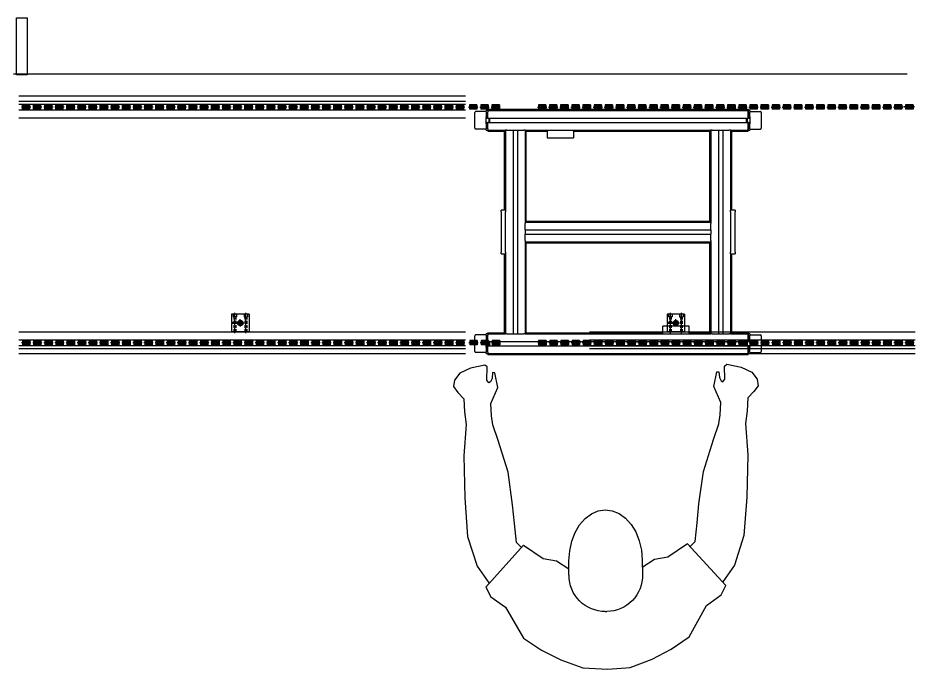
# Model space of a CAD drawing. Header units: millimetres. Extents: x 16661 to 26901, y -416 to 4250.
# Drawn here: x 24853 to 26901, y -276 to 1210 of the extents above; entities that cross this region are included whole.
import ezdxf

# ---------------------------------------------------------------- set-up
doc = ezdxf.new("R2010")
doc.units = ezdxf.units.MM
for name, pattern in [('AM_ISO08W050', [18, 12, -1.5, 3, -1.5]), ('AM_ISO08W050x2', [9, 6, -0.75, 1.5, -0.75]), ('LÍNEAS_OCULTAS', [9.525, 6.35, -3.175])]:
    doc.linetypes.add(name, pattern=pattern)
for name, color, linetype in [('000_CANALES', 253, 'Continuous'), ('000_LINEA', 3, 'Continuous'), ('000_OPERARIOS', 1, 'Continuous'), ('000_PALETS L1', 40, 'Continuous'), ('000_PROP LAZO LOOP', 7, 'Continuous'), ('000_PROP_ OPERARIOS', 6, 'Continuous'), ('DETECTORES', 5, 'Continuous'), ('OCULTAS', 8, 'LÍNEAS_OCULTAS')]:
    doc.layers.add(name, color=color, linetype=linetype)
doc.layers.add('AM_7', color=4, linetype='AM_ISO08W050', lineweight=25)

# ---------------------------------------------------------------- blocks, each defined once
blk = doc.blocks.new('persona01')
at = {"color": 0, "linetype": 'Continuous'}
for p, q in [((154404, 70641.3), (154454.1, 70659.3)), ((154454.1, 70659.3), (154511.1, 70662.2)), ((154511.1, 70662.2), (154562.1, 70658.4)), ((154562.1, 70658.4), (154611.9, 70639.6)), ((154359.9, 70619.2), (154404, 70641.3)), ((154611.9, 70639.6), (154655.6, 70616.9)), ((154318.4, 70591.6), (154359.9, 70619.2)), ((154655.6, 70616.9), (154696.6, 70588.5)), ((154277.8, 70521.1), (154318.4, 70591.6)), ((154696.6, 70588.5), (154736.1, 70517.4)), ((154505.2, 70531), (154508.9, 70531)), ((154505.2, 70531), (154508.9, 70531)), ((154505.2, 70531), (154508.9, 70531)), ((154505.2, 70531), (154508.9, 70531)), ((154505.2, 70531), (154508.9, 70531)), ((154505.2, 70531), (154508.9, 70531)), ((154243.8, 70497.1), (154277.8, 70521.1)), ((154736.1, 70517.4), (154769.7, 70492.8)), ((154232.6, 70475.5), (154243.8, 70497.1)), ((154769.7, 70492.8), (154780.5, 70471.1)), ((154212.7, 70427.4), (154239.3, 70465.4)), ((154318.4, 70379.6), (154232.6, 70475.5)), ((154693.2, 70376.6), (154780.5, 70471.1)), ((154422.4, 70448.2), (154422.4, 70414.9)), ((154589.8, 70413.6), (154590.3, 70446.9)), ((154800, 70425.3), (154773.4, 70463.3)), ((154191, 70359.8), (154212.7, 70427.4)), ((154394.1, 70414.9), (154422.4, 70433.1)), ((154617.5, 70411.9), (154589.2, 70430.1)), ((154821.6, 70357.7), (154800, 70425.3)), ((154318.4, 70379.6), (154363.8, 70409.9)), ((154363.8, 70409.9), (154394.1, 70414.9)), ((154422.4, 70414.9), (154424, 70392.3)), ((154587.9, 70391), (154589.8, 70413.6)), ((154647.8, 70406.8), (154617.5, 70411.9)), ((154693.2, 70376.6), (154647.8, 70406.8)), ((154313.8, 70384.8), (154302.4, 70373.3)), ((154424, 70392.3), (154428.7, 70370.5)), ((154582.8, 70369.3), (154587.9, 70391)), ((154302.4, 70373.3), (154298, 70330.3)), ((154428.7, 70370.5), (154436.3, 70350.4)), ((154574.8, 70349.3), (154582.8, 70369.3)), ((154698.9, 70382.7), (154710.3, 70371.2)), ((154710.3, 70371.2), (154714.6, 70328.3)), ((154184.4, 70271.6), (154191, 70359.8)), ((154436.3, 70350.4), (154446.6, 70332.9)), ((154564.2, 70331.9), (154574.8, 70349.3)), ((154828.2, 70269.5), (154821.6, 70357.7)), ((154298, 70330.3), (154293.7, 70287.4)), ((154446.6, 70332.9), (154459.2, 70318.4)), ((154551.5, 70317.7), (154564.2, 70331.9)), ((154714.6, 70328.3), (154719, 70285.3)), ((154459.2, 70318.4), (154473.5, 70307.7)), ((154473.5, 70307.7), (154489, 70301.1)), ((154521.3, 70300.8), (154537, 70307.2)), ((154537, 70307.2), (154551.5, 70317.7)), ((154293.7, 70287.4), (154283.5, 70213.1)), ((154489, 70301.1), (154505.2, 70298.9)), ((154505.2, 70298.9), (154521.3, 70300.8)), ((154719, 70285.3), (154729.1, 70211)), ((154182, 70175.4), (154184.4, 70271.6)), ((154830.7, 70173.3), (154828.2, 70269.5)), ((154283.5, 70213.1), (154260.7, 70140.6)), ((154729.1, 70211), (154752, 70138.5)), ((154187.6, 70103.9), (154182, 70175.4)), ((154825, 70101.8), (154830.7, 70173.3)), ((154260.7, 70140.6), (154248.2, 70104.9)), ((154752, 70138.5), (154764.5, 70102.8)), ((154183.6, 70075.2), (154187.6, 70103.9)), ((154248.2, 70104.9), (154245.6, 70084.2)), ((154764.5, 70102.8), (154767.1, 70082.2)), ((154829, 70073.1), (154825, 70101.8)), ((154245.6, 70084.2), (154244, 70056.2)), ((154767.1, 70082.2), (154768.6, 70054.1)), ((154182.1, 70045.1), (154183.6, 70075.2)), ((154244, 70056.2), (154259.7, 70019.3)), ((154830.6, 70043.1), (154829, 70073.1)), ((154168.3, 70030.9), (154182.1, 70045.1)), ((154768.6, 70054.1), (154753, 70017.2)), ((154844.3, 70028.8), (154830.6, 70043.1)), ((154158.7, 70017.6), (154168.3, 70030.9)), ((154160.7, 70002.7), (154158.7, 70017.6)), ((154259.7, 70019.3), (154253.1, 69986.1)), ((154753, 70017.2), (154759.5, 69984)), ((154853.9, 70015.6), (154844.3, 70028.8)), ((154851.9, 70000.6), (154853.9, 70015.6)), ((154173, 69986.9), (154160.7, 70002.7)), ((154239.2, 70009), (154234.9, 70002.9)), ((154234.9, 70002.9), (154235.7, 69972.6)), ((154243.2, 70006.3), (154239.2, 70009)), ((154247, 69998.7), (154243.2, 70006.3)), ((154248, 69985.5), (154247, 69998.7)), ((154764.7, 69983.4), (154765.7, 69996.6)), ((154765.7, 69996.6), (154769.4, 70004.2)), ((154769.4, 70004.2), (154773.5, 70006.9)), ((154773.5, 70006.9), (154777.8, 70000.8)), ((154777.8, 70000.8), (154777, 69970.5)), ((154839.6, 69984.8), (154851.9, 70000.6)), ((154197.3, 69975.3), (154173, 69986.9)), ((154230.2, 69968.3), (154197.3, 69975.3)), ((154253.1, 69986.1), (154248, 69985.5)), ((154759.5, 69984), (154764.7, 69983.4)), ((154815.4, 69973.2), (154839.6, 69984.8)), ((154235.7, 69972.6), (154230.2, 69968.3)), ((154777, 69970.5), (154782.4, 69966.2)), ((154782.4, 69966.2), (154815.4, 69973.2))]:
    blk.add_line(p, q, dxfattribs=at)
for centre, start_param, end_param in [((154505.2, 70448.2), 2.356194, 3.926991), ((154507.6, 70448.2), 0.769158, 2.339972)]:
    blk.add_ellipse(centre, major_axis=(58.5, -58.5), ratio=1, start_param=start_param, end_param=end_param, dxfattribs=at)
blk = doc.blocks.new('A$C693D6913')
at = {"layer": '000_PALETS L1'}
for p, q in [((173, 580), (173, 616)), ((199, 618), (175, 618)), ((199, 617.5), (199, 620.5)), ((203, 620.5), (199, 620.5)), ((199, 617.5), (199, 606)), ((203, 623), (797, 623)), ((203, 620.5), (203, 623)), ((203, 620.5), (797, 620.5)), ((203, 620.5), (203, 617.5)), ((203, 620.5), (203, 617.5)), ((203, 603), (203, 617.5)), ((203, 606), (203, 617.5)), ((797, 623), (797, 620.5)), ((797, 620.5), (797, 617.5)), ((797, 617.5), (797, 620.5)), ((801, 620.5), (797, 620.5)), ((797, 603), (797, 617.5)), ((797, 617.5), (797, 606)), ((801, 620.5), (801, 617.5)), ((801, 618), (825, 618)), ((801, 606), (801, 617.5)), ((827, 616), (827, 580)), ((199, 605), (199, 606)), ((199, 591), (199, 605)), ((199, 605), (203, 605)), ((199, 603), (201.3, 603)), ((203, 603), (201.3, 603)), ((203, 603), (797, 603)), ((204.7, 603), (204.7, 593)), ((207.5, 593), (207.5, 603)), ((792.5, 603), (792.5, 593)), ((795.3, 593), (795.3, 603)), ((797, 605), (801, 605)), ((798.7, 603), (797, 603)), ((798.7, 603), (801, 603)), ((801, 606), (801, 605)), ((801, 605), (801, 591)), ((199, 578), (175, 578)), ((201.3, 593), (199, 593)), ((199, 590), (199, 591)), ((203, 591), (199, 591)), ((199, 590), (199, 578.5)), ((199, 575.5), (199, 578.5)), ((199, 575.5), (203, 575.5)), ((201.3, 593), (203, 593)), ((203, 593), (797, 593)), ((203, 578.5), (203, 593)), ((203, 578.5), (203, 590)), ((203, 578.5), (203, 575.5)), ((203, 578.5), (203, 575.5)), ((203, 575.5), (243, 575.5)), ((203, 575.5), (203, 573)), ((243, 575.5), (243, 392.9)), ((246, 575.5), (243, 575.5)), ((246, 575.5), (260.5, 575.5)), ((260.5, 575.5), (270.5, 575.5)), ((260.5, 575.5), (260.5, 110.5)), ((270.5, 575.5), (270.5, 110.5)), ((270.5, 575.5), (285, 575.5)), ((288, 575.5), (285, 575.5)), ((288, 575.5), (712, 575.5)), ((288, 575.5), (288, 365.5)), ((338, 575.5), (338, 558)), ((398, 575.5), (398, 558)), ((712, 575.5), (712, 365.5)), ((715, 575.5), (712, 575.5)), ((715, 575.5), (729.5, 575.5)), ((729.5, 575.5), (739.5, 575.5)), ((729.5, 575.5), (729.5, 110.5)), ((739.5, 575.5), (739.5, 110.5)), ((739.5, 575.5), (754, 575.5)), ((757, 575.5), (754, 575.5)), ((757, 575.5), (797, 575.5)), ((757, 575.5), (757, 392.9)), ((797, 578.5), (797, 593)), ((797, 593), (798.7, 593)), ((801, 591), (797, 591)), ((797, 590), (797, 578.5)), ((797, 578.5), (797, 575.5)), ((797, 575.5), (797, 578.5)), ((797, 573), (797, 575.5)), ((797, 575.5), (801, 575.5)), ((801, 593), (798.7, 593)), ((801, 591), (801, 590)), ((801, 578.5), (801, 590)), ((801, 578.5), (801, 575.5)), ((801, 578), (825, 578)), ((203, 573), (243, 573)), ((240.5, 573), (243, 573)), ((240.5, 393), (240.5, 573)), ((290.5, 573), (288, 573)), ((288, 573), (338, 573)), ((290.5, 365.5), (290.5, 573)), ((338, 558), (398, 558)), ((398, 573), (712, 573)), ((709.5, 573), (712, 573)), ((709.5, 365.5), (709.5, 573)), ((759.5, 573), (757, 573)), ((757, 573), (797, 573)), ((759.5, 393), (759.5, 573)), ((243, 393), (233, 393)), ((233, 389), (233, 393)), ((243, 392.9), (243, 389)), ((767, 393), (757, 393)), ((757, 389), (757, 392.9)), ((767, 393), (767, 389)), ((233, 389), (233, 297)), ((243, 297), (243, 389)), ((757, 389), (757, 297)), ((767, 297), (767, 389)), ((288, 365.5), (712, 365.5)), ((288, 365.5), (288, 362.5)), ((288, 348), (288, 362.5)), ((290.5, 368), (709.5, 368)), ((290.5, 365.5), (290.5, 368)), ((709.5, 368), (709.5, 365.5)), ((712, 365.5), (712, 362.5)), ((712, 348), (712, 362.5)), ((288, 348), (288, 338)), ((288, 348), (712, 348)), ((288, 338), (712, 338)), ((288, 323.5), (288, 338)), ((712, 348), (712, 338)), ((712, 323.5), (712, 338)), ((288, 323.5), (288, 320.5)), ((288, 320.5), (288, 110.5)), ((288, 320.5), (712, 320.5)), ((290.5, 113), (290.5, 320.5)), ((290.5, 320.5), (290.5, 318)), ((290.5, 318), (709.5, 318)), ((709.5, 113), (709.5, 320.5)), ((709.5, 318), (709.5, 320.5)), ((712, 323.5), (712, 320.5)), ((712, 320.5), (712, 110.5)), ((233, 293), (233, 297)), ((233, 293), (243, 293)), ((240.5, 113), (240.5, 293)), ((243, 297), (243, 293.1)), ((243, 293.1), (243, 110.5)), ((757, 293.1), (757, 297)), ((757, 293.1), (757, 110.5)), ((757, 293), (767, 293)), ((759.5, 113), (759.5, 293)), ((767, 297), (767, 293)), ((662, 128), (602, 128)), ((602, 110.5), (602, 128)), ((662, 110.5), (662, 128)), ((173, 70), (173, 106)), ((199, 108), (175, 108)), ((199, 107.5), (199, 110.5)), ((203, 110.5), (199, 110.5)), ((199, 107.5), (199, 96)), ((203, 113), (243, 113)), ((203, 110.5), (203, 113)), ((203, 110.5), (243, 110.5)), ((203, 110.5), (203, 107.5)), ((203, 110.5), (203, 107.5)), ((203, 93), (203, 107.5)), ((203, 96), (203, 107.5)), ((243, 113), (240.5, 113)), ((246, 110.5), (243, 110.5)), ((246, 110.5), (260.5, 110.5)), ((260.5, 110.5), (270.5, 110.5)), ((270.5, 110.5), (285, 110.5)), ((288, 110.5), (285, 110.5)), ((288, 113), (290.5, 113)), ((288, 113), (602, 113)), ((288, 110.5), (712, 110.5)), ((662, 113), (712, 113)), ((712, 113), (709.5, 113)), ((715, 110.5), (712, 110.5)), ((715, 110.5), (729.5, 110.5)), ((729.5, 110.5), (739.5, 110.5)), ((739.5, 110.5), (754, 110.5)), ((757, 110.5), (754, 110.5)), ((757, 113), (759.5, 113)), ((757, 113), (797, 113)), ((757, 110.5), (797, 110.5)), ((797, 113), (797, 110.5)), ((797, 107.5), (797, 110.5)), ((801, 110.5), (797, 110.5)), ((797, 110.5), (797, 107.5)), ((797, 107.5), (797, 96)), ((797, 93), (797, 107.5)), ((801, 110.5), (801, 107.5)), ((801, 108), (825, 108)), ((801, 96), (801, 107.5)), ((827, 106), (827, 70)), ((199, 95), (199, 96)), ((199, 81), (199, 95)), ((199, 95), (203, 95)), ((199, 93), (201.3, 93)), ((201.3, 83), (199, 83)), ((203, 93), (201.3, 93)), ((201.3, 83), (203, 83)), ((203, 93), (797, 93)), ((203, 83), (797, 83)), ((203, 68.5), (203, 83)), ((204.7, 93), (204.7, 83)), ((207.5, 83), (207.5, 93)), ((792.5, 93), (792.5, 83)), ((795.3, 83), (795.3, 93)), ((797, 95), (801, 95)), ((798.7, 93), (797, 93)), ((797, 68.5), (797, 83)), ((797, 83), (798.7, 83)), ((798.7, 93), (801, 93)), ((801, 83), (798.7, 83)), ((801, 96), (801, 95)), ((801, 95), (801, 81)), ((199, 68), (175, 68)), ((199, 80), (199, 81)), ((203, 81), (199, 81)), ((199, 80), (199, 68.5)), ((199, 65.5), (199, 68.5)), ((199, 65.5), (203, 65.5)), ((203, 68.5), (203, 80)), ((203, 68.5), (203, 65.5)), ((203, 68.5), (203, 65.5)), ((203, 65.5), (797, 65.5)), ((203, 65.5), (203, 63)), ((203, 63), (797, 63)), ((801, 81), (797, 81)), ((797, 80), (797, 68.5)), ((797, 65.5), (797, 68.5)), ((797, 68.5), (797, 65.5)), ((797, 65.5), (801, 65.5)), ((797, 63), (797, 65.5)), ((801, 81), (801, 80)), ((801, 68.5), (801, 80)), ((801, 68.5), (801, 65.5)), ((801, 68), (825, 68))]:
    blk.add_line(p, q, dxfattribs=at)
at = {"layer": '000_PALETS L1', "flags": 128}
for points in [[(199, 603), (199, 603), (199, 603), (199, 603), (199, 603), (199, 603), (199, 603), (199, 603), (199, 603), (199, 603), (199, 603), (199, 603), (199, 603), (199, 603), (199, 603), (199, 603), (199, 603), (199, 603), (199, 603), (199, 603), (199, 603), (199, 603), (199, 603), (199, 603), (199, 603)], [(801, 603), (801, 603), (801, 603), (801, 603), (801, 603), (801, 603), (801, 603), (801, 603), (801, 603), (801, 603), (801, 603), (801, 603), (801, 603), (801, 603), (801, 603), (801, 603), (801, 603), (801, 603), (801, 603), (801, 603), (801, 603), (801, 603), (801, 603), (801, 603), (801, 603)], [(199, 593), (199, 593), (199, 593), (199, 593), (199, 593), (199, 593), (199, 593), (199, 593), (199, 593), (199, 593), (199, 593), (199, 593), (199, 593), (199, 593), (199, 593), (199, 593), (199, 593), (199, 593), (199, 593), (199, 593), (199, 593), (199, 593), (199, 593), (199, 593), (199, 593)], [(801, 593), (801, 593), (801, 593), (801, 593), (801, 593), (801, 593), (801, 593), (801, 593), (801, 593), (801, 593), (801, 593), (801, 593), (801, 593), (801, 593), (801, 593), (801, 593), (801, 593), (801, 593), (801, 593), (801, 593), (801, 593), (801, 593), (801, 593), (801, 593), (801, 593)], [(199, 93), (199, 93), (199, 93), (199, 93), (199, 93), (199, 93), (199, 93), (199, 93), (199, 93), (199, 93), (199, 93), (199, 93), (199, 93), (199, 93), (199, 93), (199, 93), (199, 93), (199, 93), (199, 93), (199, 93), (199, 93), (199, 93), (199, 93), (199, 93), (199, 93)], [(199, 83), (199, 83), (199, 83), (199, 83), (199, 83), (199, 83), (199, 83), (199, 83), (199, 83), (199, 83), (199, 83), (199, 83), (199, 83), (199, 83), (199, 83), (199, 83), (199, 83), (199, 83), (199, 83), (199, 83), (199, 83), (199, 83), (199, 83), (199, 83), (199, 83)], [(801, 93), (801, 93), (801, 93), (801, 93), (801, 93), (801, 93), (801, 93), (801, 93), (801, 93), (801, 93), (801, 93), (801, 93), (801, 93), (801, 93), (801, 93), (801, 93), (801, 93), (801, 93), (801, 93), (801, 93), (801, 93), (801, 93), (801, 93), (801, 93), (801, 93)], [(801, 83), (801, 83), (801, 83), (801, 83), (801, 83), (801, 83), (801, 83), (801, 83), (801, 83), (801, 83), (801, 83), (801, 83), (801, 83), (801, 83), (801, 83), (801, 83), (801, 83), (801, 83), (801, 83), (801, 83), (801, 83), (801, 83), (801, 83), (801, 83), (801, 83)]]:
    blk.add_lwpolyline(points, dxfattribs=at)
at = {"layer": '000_PALETS L1'}
for centre, start, end in [((175, 616), 90, 180), ((825, 616), 0, 90), ((175, 580), 180, 270), ((825, 580), 270, 0), ((175, 106), 90, 180), ((825, 106), 0, 90), ((175, 70), 180, 270), ((825, 70), 270, 0)]:
    blk.add_arc(centre, 2, start, end, dxfattribs=at)
blk = doc.blocks.new('RodiL1simb entre MyT_p')
at = {"layer": '000_LINEA'}
for points in [[(-999.2, -5.2), (-999.2, 5.1), (-1016.2, 5.1), (-1016.2, -5.2)], [(-973.4, -5.2), (-973.4, 5.1), (-990.4, 5.1), (-990.4, -5.2)], [(-948, -5.2), (-948, 5.1), (-965, 5.1), (-965, -5.2)], [(-842, -5.2), (-842, 5.1), (-859, 5.1), (-859, -5.2)], [(-816.6, -5.2), (-816.6, 5.1), (-833.6, 5.1), (-833.6, -5.2)], [(-791.2, -5.2), (-791.2, 5.1), (-808.2, 5.1), (-808.2, -5.2)], [(-765.8, -5.2), (-765.8, 5.1), (-782.8, 5.1), (-782.8, -5.2)], [(-740.4, -5.2), (-740.4, 5.1), (-757.4, 5.1), (-757.4, -5.2)], [(-715, -5.2), (-715, 5.1), (-732, 5.1), (-732, -5.2)], [(-689.6, -5.2), (-689.6, 5.1), (-706.6, 5.1), (-706.6, -5.2)], [(-664.2, -5.2), (-664.2, 5.1), (-681.2, 5.1), (-681.2, -5.2)], [(-638.8, -5.2), (-638.8, 5.1), (-655.8, 5.1), (-655.8, -5.2)], [(-613.4, -5.2), (-613.4, 5.1), (-630.4, 5.1), (-630.4, -5.2)], [(-588, -5.2), (-588, 5.1), (-605, 5.1), (-605, -5.2)], [(-562.6, -5.2), (-562.6, 5.1), (-579.6, 5.1), (-579.6, -5.2)], [(-537.2, -5.2), (-537.2, 5.1), (-554.2, 5.1), (-554.2, -5.2)], [(-511.8, -5.2), (-511.8, 5.1), (-528.8, 5.1), (-528.8, -5.2)], [(-486.4, -5.2), (-486.4, 5.1), (-503.4, 5.1), (-503.4, -5.2)], [(-461, -5.2), (-461, 5.1), (-478, 5.1), (-478, -5.2)], [(-435.6, -5.2), (-435.6, 5.1), (-452.6, 5.1), (-452.6, -5.2)], [(-410.2, -5.2), (-410.2, 5.1), (-427.2, 5.1), (-427.2, -5.2)], [(-384.8, -5.2), (-384.8, 5.1), (-401.8, 5.1), (-401.8, -5.2)], [(-359.4, -5.2), (-359.4, 5.1), (-376.4, 5.1), (-376.4, -5.2)], [(-334, -5.2), (-334, 5.1), (-351, 5.1), (-351, -5.2)], [(-308.6, -5.2), (-308.6, 5.1), (-325.6, 5.1), (-325.6, -5.2)], [(-283.2, -5.2), (-283.2, 5.1), (-300.2, 5.1), (-300.2, -5.2)], [(-257.8, -5.2), (-257.8, 5.1), (-274.8, 5.1), (-274.8, -5.2)], [(-232.4, -5.2), (-232.4, 5.1), (-249.4, 5.1), (-249.4, -5.2)], [(-207, -5.2), (-207, 5.1), (-224, 5.1), (-224, -5.2)], [(-181.6, -5.2), (-181.6, 5.1), (-198.6, 5.1), (-198.6, -5.2)], [(-156.2, -5.2), (-156.2, 5.1), (-173.2, 5.1), (-173.2, -5.2)], [(-130.8, -5.2), (-130.8, 5.1), (-147.8, 5.1), (-147.8, -5.2)], [(-105.4, -5.2), (-105.4, 5.1), (-122.4, 5.1), (-122.4, -5.2)], [(-80, -5.2), (-80, 5.1), (-97, 5.1), (-97, -5.2)], [(-54.6, -5.2), (-54.6, 5.1), (-71.6, 5.1), (-71.6, -5.2)], [(-29.2, -5.2), (-29.2, 5.1), (-46.2, 5.1), (-46.2, -5.2)], [(-3.8, -5.2), (-3.8, 5.1), (-20.8, 5.1), (-20.8, -5.2)]]:
    blk.add_hatch(color=256, dxfattribs=at).paths.add_polyline_path(points)
for p, q in [((-1016.2, 5.1), (-1016.2, -5.2)), ((-999.2, 5.1), (-1016.2, 5.1)), ((-999.2, 5.1), (-999.2, -5.2)), ((-990.4, 5.1), (-990.4, -5.2)), ((-973.4, 5.1), (-990.4, 5.1)), ((-973.4, 5.1), (-973.4, -5.2)), ((-965, 5.1), (-965, -5.2)), ((-948, 5.1), (-965, 5.1)), ((-948, 5.1), (-948, -5.2)), ((-842, 5.1), (-859, 5.1)), ((-859, 5.1), (-859, -5.2)), ((-842, 5.1), (-842, -5.2)), ((-816.6, 5.1), (-833.6, 5.1)), ((-833.6, 5.1), (-833.6, -5.2)), ((-816.6, 5.1), (-816.6, -5.2)), ((-791.2, 5.1), (-808.2, 5.1)), ((-808.2, 5.1), (-808.2, -5.2)), ((-791.2, 5.1), (-791.2, -5.2)), ((-765.8, 5.1), (-782.8, 5.1)), ((-782.8, 5.1), (-782.8, -5.2)), ((-765.8, 5.1), (-765.8, -5.2)), ((-740.4, 5.1), (-757.4, 5.1)), ((-757.4, 5.1), (-757.4, -5.2)), ((-740.4, 5.1), (-740.4, -5.2)), ((-715, 5.1), (-732, 5.1)), ((-732, 5.1), (-732, -5.2)), ((-715, 5.1), (-715, -5.2)), ((-689.6, 5.1), (-706.6, 5.1)), ((-706.6, 5.1), (-706.6, -5.2)), ((-689.6, 5.1), (-689.6, -5.2)), ((-664.2, 5.1), (-681.2, 5.1)), ((-681.2, 5.1), (-681.2, -5.2)), ((-664.2, 5.1), (-664.2, -5.2)), ((-638.8, 5.1), (-655.8, 5.1)), ((-655.8, 5.1), (-655.8, -5.2)), ((-638.8, 5.1), (-638.8, -5.2)), ((-613.4, 5.1), (-630.4, 5.1)), ((-630.4, 5.1), (-630.4, -5.2)), ((-613.4, 5.1), (-613.4, -5.2)), ((-588, 5.1), (-605, 5.1)), ((-605, 5.1), (-605, -5.2)), ((-588, 5.1), (-588, -5.2)), ((-562.6, 5.1), (-579.6, 5.1)), ((-579.6, 5.1), (-579.6, -5.2)), ((-562.6, 5.1), (-562.6, -5.2)), ((-537.2, 5.1), (-554.2, 5.1)), ((-554.2, 5.1), (-554.2, -5.2)), ((-537.2, 5.1), (-537.2, -5.2)), ((-511.8, 5.1), (-528.8, 5.1)), ((-528.8, 5.1), (-528.8, -5.2)), ((-511.8, 5.1), (-511.8, -5.2)), ((-486.4, 5.1), (-503.4, 5.1)), ((-503.4, 5.1), (-503.4, -5.2)), ((-486.4, 5.1), (-486.4, -5.2)), ((-461, 5.1), (-478, 5.1)), ((-478, 5.1), (-478, -5.2)), ((-461, 5.1), (-461, -5.2)), ((-435.6, 5.1), (-452.6, 5.1)), ((-452.6, 5.1), (-452.6, -5.2)), ((-435.6, 5.1), (-435.6, -5.2)), ((-410.2, 5.1), (-427.2, 5.1)), ((-427.2, 5.1), (-427.2, -5.2)), ((-410.2, 5.1), (-410.2, -5.2)), ((-384.8, 5.1), (-401.8, 5.1)), ((-401.8, 5.1), (-401.8, -5.2)), ((-384.8, 5.1), (-384.8, -5.2)), ((-359.4, 5.1), (-376.4, 5.1)), ((-376.4, 5.1), (-376.4, -5.2)), ((-359.4, 5.1), (-359.4, -5.2)), ((-334, 5.1), (-351, 5.1)), ((-351, 5.1), (-351, -5.2)), ((-334, 5.1), (-334, -5.2)), ((-308.6, 5.1), (-325.6, 5.1)), ((-325.6, 5.1), (-325.6, -5.2)), ((-308.6, 5.1), (-308.6, -5.2)), ((-283.2, 5.1), (-300.2, 5.1)), ((-300.2, 5.1), (-300.2, -5.2)), ((-283.2, 5.1), (-283.2, -5.2)), ((-257.8, 5.1), (-274.8, 5.1)), ((-274.8, 5.1), (-274.8, -5.2)), ((-257.8, 5.1), (-257.8, -5.2)), ((-232.4, 5.1), (-249.4, 5.1)), ((-249.4, 5.1), (-249.4, -5.2)), ((-232.4, 5.1), (-232.4, -5.2)), ((-207, 5.1), (-224, 5.1)), ((-224, 5.1), (-224, -5.2)), ((-207, 5.1), (-207, -5.2)), ((-181.6, 5.1), (-198.6, 5.1)), ((-198.6, 5.1), (-198.6, -5.2)), ((-181.6, 5.1), (-181.6, -5.2)), ((-156.2, 5.1), (-173.2, 5.1)), ((-173.2, 5.1), (-173.2, -5.2)), ((-156.2, 5.1), (-156.2, -5.2)), ((-130.8, 5.1), (-147.8, 5.1)), ((-147.8, 5.1), (-147.8, -5.2)), ((-130.8, 5.1), (-130.8, -5.2)), ((-105.4, 5.1), (-122.4, 5.1)), ((-122.4, 5.1), (-122.4, -5.2)), ((-105.4, 5.1), (-105.4, -5.2)), ((-80, 5.1), (-97, 5.1)), ((-97, 5.1), (-97, -5.2)), ((-80, 5.1), (-80, -5.2)), ((-54.6, 5.1), (-71.6, 5.1)), ((-71.6, 5.1), (-71.6, -5.2)), ((-54.6, 5.1), (-54.6, -5.2)), ((-29.2, 5.1), (-46.2, 5.1)), ((-46.2, 5.1), (-46.2, -5.2)), ((-29.2, 5.1), (-29.2, -5.2)), ((-3.8, 5.1), (-20.8, 5.1)), ((-20.8, 5.1), (-20.8, -5.2)), ((-3.8, 5.1), (-3.8, -5.2)), ((-999.2, -5.2), (-1016.2, -5.2)), ((-973.4, -5.2), (-990.4, -5.2)), ((-948, -5.2), (-965, -5.2)), ((-842, -5.2), (-859, -5.2)), ((-816.6, -5.2), (-833.6, -5.2)), ((-791.2, -5.2), (-808.2, -5.2)), ((-765.8, -5.2), (-782.8, -5.2)), ((-740.4, -5.2), (-757.4, -5.2)), ((-715, -5.2), (-732, -5.2)), ((-689.6, -5.2), (-706.6, -5.2)), ((-664.2, -5.2), (-681.2, -5.2)), ((-638.8, -5.2), (-655.8, -5.2)), ((-613.4, -5.2), (-630.4, -5.2)), ((-588, -5.2), (-605, -5.2)), ((-562.6, -5.2), (-579.6, -5.2)), ((-537.2, -5.2), (-554.2, -5.2)), ((-511.8, -5.2), (-528.8, -5.2)), ((-486.4, -5.2), (-503.4, -5.2)), ((-461, -5.2), (-478, -5.2)), ((-435.6, -5.2), (-452.6, -5.2)), ((-410.2, -5.2), (-427.2, -5.2)), ((-384.8, -5.2), (-401.8, -5.2)), ((-359.4, -5.2), (-376.4, -5.2)), ((-334, -5.2), (-351, -5.2)), ((-308.6, -5.2), (-325.6, -5.2)), ((-283.2, -5.2), (-300.2, -5.2)), ((-257.8, -5.2), (-274.8, -5.2)), ((-232.4, -5.2), (-249.4, -5.2)), ((-207, -5.2), (-224, -5.2)), ((-181.6, -5.2), (-198.6, -5.2)), ((-156.2, -5.2), (-173.2, -5.2)), ((-130.8, -5.2), (-147.8, -5.2)), ((-105.4, -5.2), (-122.4, -5.2)), ((-80, -5.2), (-97, -5.2)), ((-54.6, -5.2), (-71.6, -5.2)), ((-29.2, -5.2), (-46.2, -5.2)), ((-3.8, -5.2), (-20.8, -5.2))]:
    blk.add_line(p, q, dxfattribs=at)
at = {"layer": 'AM_7', "linetype": 'AM_ISO08W050x2'}
for p, q in [((-1007.7, 5.7), (-1007.7, -5.8)), ((-981.9, 5.7), (-981.9, -5.8)), ((-956.5, 5.7), (-956.5, -5.8)), ((-850.5, 5.7), (-850.5, -5.8)), ((-825.1, 5.7), (-825.1, -5.8)), ((-799.7, 5.7), (-799.7, -5.8)), ((-774.3, 5.7), (-774.3, -5.8)), ((-748.9, 5.7), (-748.9, -5.8)), ((-723.5, 5.7), (-723.5, -5.8)), ((-698.1, 5.7), (-698.1, -5.8)), ((-672.7, 5.7), (-672.7, -5.8)), ((-647.3, 5.7), (-647.3, -5.8)), ((-621.9, 5.7), (-621.9, -5.8)), ((-596.5, 5.7), (-596.5, -5.8)), ((-571.1, 5.7), (-571.1, -5.8)), ((-545.7, 5.7), (-545.7, -5.8)), ((-520.3, 5.7), (-520.3, -5.8)), ((-494.9, 5.7), (-494.9, -5.8)), ((-469.5, 5.7), (-469.5, -5.8)), ((-444.1, 5.7), (-444.1, -5.8)), ((-418.7, 5.7), (-418.7, -5.8)), ((-393.3, 5.7), (-393.3, -5.8)), ((-367.9, 5.7), (-367.9, -5.8)), ((-342.5, 5.7), (-342.5, -5.8)), ((-317.1, 5.7), (-317.1, -5.8)), ((-291.7, 5.7), (-291.7, -5.8)), ((-266.3, 5.7), (-266.3, -5.8)), ((-240.9, 5.7), (-240.9, -5.8)), ((-215.5, 5.7), (-215.5, -5.8)), ((-190.1, 5.7), (-190.1, -5.8)), ((-164.7, 5.7), (-164.7, -5.8)), ((-139.3, 5.7), (-139.3, -5.8)), ((-113.9, 5.7), (-113.9, -5.8)), ((-88.5, 5.7), (-88.5, -5.8)), ((-63.1, 5.7), (-63.1, -5.8)), ((-37.7, 5.7), (-37.7, -5.8)), ((-12.3, 5.7), (-12.3, -5.8))]:
    blk.add_line(p, q, dxfattribs=at)
at = {"layer": 'AM_7'}
for p, q in [((-505.4, 0), (-484.4, 0)), ((-480, 0), (-459, 0)), ((-454.6, 0), (-433.6, 0)), ((-429.2, 0), (-408.2, 0)), ((-403.8, 0), (-382.8, 0)), ((-378.4, 0), (-357.4, 0)), ((-353, 0), (-332, 0)), ((-327.6, 0), (-306.6, 0)), ((-302.2, 0), (-281.2, 0)), ((-276.8, 0), (-255.8, 0)), ((-251.4, 0), (-230.4, 0)), ((-226, 0), (-205, 0)), ((-200.6, 0), (-179.6, 0)), ((-175.2, 0), (-154.2, 0)), ((-149.8, 0), (-128.8, 0)), ((-124.4, 0), (-103.4, 0)), ((-99, 0), (-78, 0)), ((-73.6, 0), (-52.6, 0)), ((-48.2, 0), (-27.2, 0)), ((-22.8, 0), (-1.8, 0)), ((-1018.2, 0), (-997.2, 0)), ((-992.4, 0), (-971.4, 0)), ((-967, 0), (-946, 0)), ((-861, 0), (-840, 0)), ((-835.6, 0), (-814.6, 0)), ((-810.2, 0), (-789.2, 0)), ((-784.8, 0), (-763.8, 0)), ((-759.4, 0), (-738.4, 0)), ((-734, 0), (-713, 0)), ((-708.6, 0), (-687.6, 0)), ((-683.2, 0), (-662.2, 0)), ((-657.8, 0), (-636.8, 0)), ((-632.4, 0), (-611.4, 0)), ((-607, 0), (-586, 0)), ((-581.6, 0), (-560.6, 0)), ((-556.2, 0), (-535.2, 0)), ((-530.8, 0), (-509.8, 0))]:
    blk.add_line(p, q, dxfattribs=at)
blk = doc.blocks.new('tramoentreMyT_p')
at = {"layer": '000_LINEA'}
for p, q in [((0, 276.5), (0, 1020)), ((18.5, 276.5), (18.5, 1020)), ((31.5, 276.5), (31.5, 1020)), ((38, 276.5), (38, 1020)), ((50, 276.5), (50, 1020))]:
    blk.add_line(p, q, dxfattribs=at)
at = {"layer": 'AM_7', "linetype": 'AM_ISO08W050x2', "rotation": 90}
for p in [(-512.8, 1019.2), (25, 1019.8)]:
    blk.add_blockref('RodiL1simb entre MyT_p', p, dxfattribs=at)
blk = doc.blocks.new('RodiL1simbol_p')
at = {"layer": '000_LINEA'}
for points in [[(-994.4, -5.15), (-994.4, 5.15), (-1011.4, 5.15), (-1011.4, -5.15)], [(-969, -5.15), (-969, 5.15), (-986, 5.15), (-986, -5.15)], [(-943.6, -5.15), (-943.6, 5.15), (-960.6, 5.15), (-960.6, -5.15)], [(-918.2, -5.15), (-918.2, 5.15), (-935.2, 5.15), (-935.2, -5.15)], [(-892.8, -5.15), (-892.8, 5.15), (-909.8, 5.15), (-909.8, -5.15)], [(-867.4, -5.15), (-867.4, 5.15), (-884.4, 5.15), (-884.4, -5.15)], [(-842, -5.15), (-842, 5.15), (-859, 5.15), (-859, -5.15)], [(-816.6, -5.15), (-816.6, 5.15), (-833.6, 5.15), (-833.6, -5.15)], [(-791.2, -5.15), (-791.2, 5.15), (-808.2, 5.15), (-808.2, -5.15)], [(-765.8, -5.15), (-765.8, 5.15), (-782.8, 5.15), (-782.8, -5.15)], [(-740.4, -5.15), (-740.4, 5.15), (-757.4, 5.15), (-757.4, -5.15)], [(-715, -5.15), (-715, 5.15), (-732, 5.15), (-732, -5.15)], [(-689.6, -5.15), (-689.6, 5.15), (-706.6, 5.15), (-706.6, -5.15)], [(-664.2, -5.15), (-664.2, 5.15), (-681.2, 5.15), (-681.2, -5.15)], [(-638.8, -5.15), (-638.8, 5.15), (-655.8, 5.15), (-655.8, -5.15)], [(-613.4, -5.15), (-613.4, 5.15), (-630.4, 5.15), (-630.4, -5.15)], [(-588, -5.15), (-588, 5.15), (-605, 5.15), (-605, -5.15)], [(-562.6, -5.15), (-562.6, 5.15), (-579.6, 5.15), (-579.6, -5.15)], [(-537.2, -5.15), (-537.2, 5.15), (-554.2, 5.15), (-554.2, -5.15)], [(-511.8, -5.15), (-511.8, 5.15), (-528.8, 5.15), (-528.8, -5.15)], [(-486.4, -5.15), (-486.4, 5.15), (-503.4, 5.15), (-503.4, -5.15)], [(-461, -5.15), (-461, 5.15), (-478, 5.15), (-478, -5.15)], [(-435.6, -5.15), (-435.6, 5.15), (-452.6, 5.15), (-452.6, -5.15)], [(-410.2, -5.15), (-410.2, 5.15), (-427.2, 5.15), (-427.2, -5.15)], [(-384.8, -5.15), (-384.8, 5.15), (-401.8, 5.15), (-401.8, -5.15)], [(-359.4, -5.15), (-359.4, 5.15), (-376.4, 5.15), (-376.4, -5.15)], [(-334, -5.15), (-334, 5.15), (-351, 5.15), (-351, -5.15)], [(-308.6, -5.15), (-308.6, 5.15), (-325.6, 5.15), (-325.6, -5.15)], [(-283.2, -5.15), (-283.2, 5.15), (-300.2, 5.15), (-300.2, -5.15)], [(-257.8, -5.15), (-257.8, 5.15), (-274.8, 5.15), (-274.8, -5.15)], [(-232.4, -5.15), (-232.4, 5.15), (-249.4, 5.15), (-249.4, -5.15)], [(-207, -5.15), (-207, 5.15), (-224, 5.15), (-224, -5.15)], [(-181.6, -5.15), (-181.6, 5.15), (-198.6, 5.15), (-198.6, -5.15)], [(-156.2, -5.15), (-156.2, 5.15), (-173.2, 5.15), (-173.2, -5.15)], [(-130.8, -5.15), (-130.8, 5.15), (-147.8, 5.15), (-147.8, -5.15)], [(-105.4, -5.15), (-105.4, 5.15), (-122.4, 5.15), (-122.4, -5.15)], [(-80, -5.15), (-80, 5.15), (-97, 5.15), (-97, -5.15)], [(-54.6, -5.15), (-54.6, 5.15), (-71.6, 5.15), (-71.6, -5.15)], [(-29.2, -5.15), (-29.2, 5.15), (-46.2, 5.15), (-46.2, -5.15)], [(-3.8, -5.15), (-3.8, 5.15), (-20.8, 5.15), (-20.8, -5.15)]]:
    blk.add_hatch(color=256, dxfattribs=at).paths.add_polyline_path(points)
for p, q in [((-1011.4, 5.15), (-1011.4, -5.15)), ((-994.4, 5.15), (-1011.4, 5.15)), ((-994.4, 5.15), (-994.4, -5.15)), ((-986, 5.15), (-986, -5.15)), ((-969, 5.15), (-986, 5.15)), ((-969, 5.15), (-969, -5.15)), ((-960.6, 5.15), (-960.6, -5.15)), ((-943.6, 5.15), (-960.6, 5.15)), ((-943.6, 5.15), (-943.6, -5.15)), ((-935.2, 5.15), (-935.2, -5.15)), ((-918.2, 5.15), (-935.2, 5.15)), ((-918.2, 5.15), (-918.2, -5.15)), ((-909.8, 5.15), (-909.8, -5.15)), ((-892.8, 5.15), (-909.8, 5.15)), ((-892.8, 5.15), (-892.8, -5.15)), ((-884.4, 5.15), (-884.4, -5.15)), ((-867.4, 5.15), (-884.4, 5.15)), ((-867.4, 5.15), (-867.4, -5.15)), ((-859, 5.15), (-859, -5.15)), ((-842, 5.15), (-859, 5.15)), ((-842, 5.15), (-842, -5.15)), ((-833.6, 5.15), (-833.6, -5.15)), ((-816.6, 5.15), (-833.6, 5.15)), ((-816.6, 5.15), (-816.6, -5.15)), ((-808.2, 5.15), (-808.2, -5.15)), ((-791.2, 5.15), (-808.2, 5.15)), ((-791.2, 5.15), (-791.2, -5.15)), ((-782.8, 5.15), (-782.8, -5.15)), ((-765.8, 5.15), (-782.8, 5.15)), ((-765.8, 5.15), (-765.8, -5.15)), ((-757.4, 5.15), (-757.4, -5.15)), ((-740.4, 5.15), (-757.4, 5.15)), ((-740.4, 5.15), (-740.4, -5.15)), ((-732, 5.15), (-732, -5.15)), ((-715, 5.15), (-732, 5.15)), ((-715, 5.15), (-715, -5.15)), ((-706.6, 5.15), (-706.6, -5.15)), ((-689.6, 5.15), (-706.6, 5.15)), ((-689.6, 5.15), (-689.6, -5.15)), ((-681.2, 5.15), (-681.2, -5.15)), ((-664.2, 5.15), (-681.2, 5.15)), ((-664.2, 5.15), (-664.2, -5.15)), ((-655.8, 5.15), (-655.8, -5.15)), ((-638.8, 5.15), (-655.8, 5.15)), ((-638.8, 5.15), (-638.8, -5.15)), ((-630.4, 5.15), (-630.4, -5.15)), ((-613.4, 5.15), (-630.4, 5.15)), ((-613.4, 5.15), (-613.4, -5.15)), ((-605, 5.15), (-605, -5.15)), ((-588, 5.15), (-605, 5.15)), ((-588, 5.15), (-588, -5.15)), ((-579.6, 5.15), (-579.6, -5.15)), ((-562.6, 5.15), (-579.6, 5.15)), ((-562.6, 5.15), (-562.6, -5.15)), ((-554.2, 5.15), (-554.2, -5.15)), ((-537.2, 5.15), (-554.2, 5.15)), ((-537.2, 5.15), (-537.2, -5.15)), ((-528.8, 5.15), (-528.8, -5.15)), ((-511.8, 5.15), (-528.8, 5.15)), ((-511.8, 5.15), (-511.8, -5.15)), ((-503.4, 5.15), (-503.4, -5.15)), ((-486.4, 5.15), (-503.4, 5.15)), ((-486.4, 5.15), (-486.4, -5.15)), ((-478, 5.15), (-478, -5.15)), ((-461, 5.15), (-478, 5.15)), ((-461, 5.15), (-461, -5.15)), ((-452.6, 5.15), (-452.6, -5.15)), ((-435.6, 5.15), (-452.6, 5.15)), ((-435.6, 5.15), (-435.6, -5.15)), ((-427.2, 5.15), (-427.2, -5.15)), ((-410.2, 5.15), (-427.2, 5.15)), ((-410.2, 5.15), (-410.2, -5.15)), ((-401.8, 5.15), (-401.8, -5.15)), ((-384.8, 5.15), (-401.8, 5.15)), ((-384.8, 5.15), (-384.8, -5.15)), ((-376.4, 5.15), (-376.4, -5.15)), ((-359.4, 5.15), (-376.4, 5.15)), ((-359.4, 5.15), (-359.4, -5.15)), ((-351, 5.15), (-351, -5.15)), ((-334, 5.15), (-351, 5.15)), ((-334, 5.15), (-334, -5.15)), ((-325.6, 5.15), (-325.6, -5.15)), ((-308.6, 5.15), (-325.6, 5.15)), ((-308.6, 5.15), (-308.6, -5.15)), ((-300.2, 5.15), (-300.2, -5.15)), ((-283.2, 5.15), (-300.2, 5.15)), ((-283.2, 5.15), (-283.2, -5.15)), ((-274.8, 5.15), (-274.8, -5.15)), ((-257.8, 5.15), (-274.8, 5.15)), ((-257.8, 5.15), (-257.8, -5.15)), ((-249.4, 5.15), (-249.4, -5.15)), ((-232.4, 5.15), (-249.4, 5.15)), ((-232.4, 5.15), (-232.4, -5.15)), ((-224, 5.15), (-224, -5.15)), ((-207, 5.15), (-224, 5.15)), ((-207, 5.15), (-207, -5.15)), ((-198.6, 5.15), (-198.6, -5.15)), ((-181.6, 5.15), (-198.6, 5.15)), ((-181.6, 5.15), (-181.6, -5.15)), ((-173.2, 5.15), (-173.2, -5.15)), ((-156.2, 5.15), (-173.2, 5.15)), ((-156.2, 5.15), (-156.2, -5.15)), ((-147.8, 5.15), (-147.8, -5.15)), ((-130.8, 5.15), (-147.8, 5.15)), ((-130.8, 5.15), (-130.8, -5.15)), ((-122.4, 5.15), (-122.4, -5.15)), ((-105.4, 5.15), (-122.4, 5.15)), ((-105.4, 5.15), (-105.4, -5.15)), ((-97, 5.15), (-97, -5.15)), ((-80, 5.15), (-97, 5.15)), ((-80, 5.15), (-80, -5.15)), ((-71.6, 5.15), (-71.6, -5.15)), ((-54.6, 5.15), (-71.6, 5.15)), ((-54.6, 5.15), (-54.6, -5.15)), ((-46.2, 5.15), (-46.2, -5.15)), ((-29.2, 5.15), (-46.2, 5.15)), ((-29.2, 5.15), (-29.2, -5.15)), ((-20.8, 5.15), (-20.8, -5.15)), ((-3.8, 5.15), (-20.8, 5.15)), ((-3.8, 5.15), (-3.8, -5.15)), ((-994.4, -5.15), (-1011.4, -5.15)), ((-969, -5.15), (-986, -5.15)), ((-943.6, -5.15), (-960.6, -5.15)), ((-918.2, -5.15), (-935.2, -5.15)), ((-892.8, -5.15), (-909.8, -5.15)), ((-867.4, -5.15), (-884.4, -5.15)), ((-842, -5.15), (-859, -5.15)), ((-816.6, -5.15), (-833.6, -5.15)), ((-791.2, -5.15), (-808.2, -5.15)), ((-765.8, -5.15), (-782.8, -5.15)), ((-740.4, -5.15), (-757.4, -5.15)), ((-715, -5.15), (-732, -5.15)), ((-689.6, -5.15), (-706.6, -5.15)), ((-664.2, -5.15), (-681.2, -5.15)), ((-638.8, -5.15), (-655.8, -5.15)), ((-613.4, -5.15), (-630.4, -5.15)), ((-588, -5.15), (-605, -5.15)), ((-562.6, -5.15), (-579.6, -5.15)), ((-537.2, -5.15), (-554.2, -5.15)), ((-511.8, -5.15), (-528.8, -5.15)), ((-486.4, -5.15), (-503.4, -5.15)), ((-461, -5.15), (-478, -5.15)), ((-435.6, -5.15), (-452.6, -5.15)), ((-410.2, -5.15), (-427.2, -5.15)), ((-384.8, -5.15), (-401.8, -5.15)), ((-359.4, -5.15), (-376.4, -5.15)), ((-334, -5.15), (-351, -5.15)), ((-308.6, -5.15), (-325.6, -5.15)), ((-283.2, -5.15), (-300.2, -5.15)), ((-257.8, -5.15), (-274.8, -5.15)), ((-232.4, -5.15), (-249.4, -5.15)), ((-207, -5.15), (-224, -5.15)), ((-181.6, -5.15), (-198.6, -5.15)), ((-156.2, -5.15), (-173.2, -5.15)), ((-130.8, -5.15), (-147.8, -5.15)), ((-105.4, -5.15), (-122.4, -5.15)), ((-80, -5.15), (-97, -5.15)), ((-54.6, -5.15), (-71.6, -5.15)), ((-29.2, -5.15), (-46.2, -5.15)), ((-3.8, -5.15), (-20.8, -5.15))]:
    blk.add_line(p, q, dxfattribs=at)
at = {"layer": 'AM_7'}
for p, q in [((-1013.4, 0), (-992.4, 0)), ((-988, 0), (-967, 0)), ((-962.6, 0), (-941.6, 0)), ((-937.2, 0), (-916.2, 0)), ((-911.8, 0), (-890.8, 0)), ((-886.4, 0), (-865.4, 0)), ((-861, 0), (-840, 0)), ((-835.6, 0), (-814.6, 0)), ((-810.2, 0), (-789.2, 0)), ((-784.8, 0), (-763.8, 0)), ((-759.4, 0), (-738.4, 0)), ((-734, 0), (-713, 0)), ((-708.6, 0), (-687.6, 0)), ((-683.2, 0), (-662.2, 0)), ((-657.8, 0), (-636.8, 0)), ((-632.4, 0), (-611.4, 0)), ((-607, 0), (-586, 0)), ((-581.6, 0), (-560.6, 0)), ((-556.2, 0), (-535.2, 0)), ((-530.8, 0), (-509.8, 0)), ((-505.4, 0), (-484.4, 0)), ((-480, 0), (-459, 0)), ((-454.6, 0), (-433.6, 0)), ((-429.2, 0), (-408.2, 0)), ((-403.8, 0), (-382.8, 0)), ((-378.4, 0), (-357.4, 0)), ((-353, 0), (-332, 0)), ((-327.6, 0), (-306.6, 0)), ((-302.2, 0), (-281.2, 0)), ((-276.8, 0), (-255.8, 0)), ((-251.4, 0), (-230.4, 0)), ((-226, 0), (-205, 0)), ((-200.6, 0), (-179.6, 0)), ((-175.2, 0), (-154.2, 0)), ((-149.8, 0), (-128.8, 0)), ((-124.4, 0), (-103.4, 0)), ((-99, 0), (-78, 0)), ((-73.6, 0), (-52.6, 0)), ((-48.2, 0), (-27.2, 0)), ((-22.8, 0), (-1.8, 0))]:
    blk.add_line(p, q, dxfattribs=at)
at = {"layer": 'AM_7', "linetype": 'AM_ISO08W050x2'}
for p, q in [((-1002.9, 5.75), (-1002.9, -5.75)), ((-977.5, 5.75), (-977.5, -5.75)), ((-952.1, 5.75), (-952.1, -5.75)), ((-926.7, 5.75), (-926.7, -5.75)), ((-901.3, 5.75), (-901.3, -5.75)), ((-875.9, 5.75), (-875.9, -5.75)), ((-850.5, 5.75), (-850.5, -5.75)), ((-825.1, 5.75), (-825.1, -5.75)), ((-799.7, 5.75), (-799.7, -5.75)), ((-774.3, 5.75), (-774.3, -5.75)), ((-748.9, 5.75), (-748.9, -5.75)), ((-723.5, 5.75), (-723.5, -5.75)), ((-698.1, 5.75), (-698.1, -5.75)), ((-672.7, 5.75), (-672.7, -5.75)), ((-647.3, 5.75), (-647.3, -5.75)), ((-621.9, 5.75), (-621.9, -5.75)), ((-596.5, 5.75), (-596.5, -5.75)), ((-571.1, 5.75), (-571.1, -5.75)), ((-545.7, 5.75), (-545.7, -5.75)), ((-520.3, 5.75), (-520.3, -5.75)), ((-494.9, 5.75), (-494.9, -5.75)), ((-469.5, 5.75), (-469.5, -5.75)), ((-444.1, 5.75), (-444.1, -5.75)), ((-418.7, 5.75), (-418.7, -5.75)), ((-393.3, 5.75), (-393.3, -5.75)), ((-367.9, 5.75), (-367.9, -5.75)), ((-342.5, 5.75), (-342.5, -5.75)), ((-317.1, 5.75), (-317.1, -5.75)), ((-291.7, 5.75), (-291.7, -5.75)), ((-266.3, 5.75), (-266.3, -5.75)), ((-240.9, 5.75), (-240.9, -5.75)), ((-215.5, 5.75), (-215.5, -5.75)), ((-190.1, 5.75), (-190.1, -5.75)), ((-164.7, 5.75), (-164.7, -5.75)), ((-139.3, 5.75), (-139.3, -5.75)), ((-113.9, 5.75), (-113.9, -5.75)), ((-88.5, 5.75), (-88.5, -5.75)), ((-63.1, 5.75), (-63.1, -5.75)), ((-37.7, 5.75), (-37.7, -5.75)), ((-12.3, 5.75), (-12.3, -5.75))]:
    blk.add_line(p, q, dxfattribs=at)
blk = doc.blocks.new('A$C556F5306')
at = {"layer": '000_LINEA'}
for p, q in [((0, 0), (0, 1020)), ((18.5, 0), (18.5, 1020)), ((31.5, 0), (31.5, 1020)), ((38, 0), (38, 1020)), ((50, 0), (50, 1020))]:
    blk.add_line(p, q, dxfattribs=at)
at = {"layer": 'AM_7', "linetype": 'AM_ISO08W050x2', "rotation": 90.00000000000001}
blk.add_blockref('RodiL1simbol_p', (25, 1019.8), dxfattribs=at)
blk = doc.blocks.new('sop det altr_p')
at = {"layer": 'DETECTORES'}
blk.add_hatch(color=256, dxfattribs=at).paths.add_polyline_path([(6, 20, 1), (-6, 20, 1)])
at = {"layer": 'AM_7'}
for p, q in [((23, 32.5), (-23, 32.5)), ((23, 7.5), (-23, 7.5))]:
    blk.add_line(p, q, dxfattribs=at)
at = {"layer": 'AM_7', "linetype": 'AM_ISO08W050x2'}
for q in [(0, 29), (-9, 20), (0, 11), (9, 20)]:
    blk.add_line((0, 20), q, dxfattribs=at)
at = {"layer": 'DETECTORES'}
for p, q in [((-20, 40), (-20, 0)), ((-20, 40), (20, 40)), ((20, 40), (20, 0)), ((-1, 14.1), (-1, 0)), ((1, 14.1), (1, 0)), ((-20, 0), (-1, 0)), ((1, 0), (20, 0))]:
    blk.add_line(p, q, dxfattribs=at)
blk.add_circle((0, 20), 6, dxfattribs=at)
at = {"layer": 'OCULTAS', "linetype": 'LÍNEAS_OCULTAS'}
for p, q in [((-20, 36.5), (-14, 36.5)), ((-20, 28.5), (-14, 28.5)), ((-14, 32.5), (-14, 36.5)), ((-14, 34.5), (20, 34.5)), ((-14, 28.5), (-14, 32.5)), ((-20, 11.5), (-14, 11.5)), ((-20, 3.5), (-14, 3.5)), ((-14, 11.5), (-14, 7.5)), ((-14, 7.5), (-14, 3.5)), ((-14, 5.5), (20, 5.5))]:
    blk.add_line(p, q, dxfattribs=at)
at = {"layer": 'OCULTAS'}
for p, q in [((-14, 30.5), (20, 30.5)), ((-14, 9.5), (20, 9.5))]:
    blk.add_line(p, q, dxfattribs=at)

msp = doc.modelspace()

# ---------------------------------------------------------------- linework, layer by layer
msp.add_line((26899.9, 1006.7), (26874.5, 1006.7))
at = {"layer": '000_CANALES'}
msp.add_line((26883.1, 1081.7), (24843.1, 1081.7), dxfattribs=at)
at = {"layer": '000_PROP LAZO LOOP'}
msp.add_lwpolyline([(24874, 1079.8), (24850, 1079.8), (24850, 1209.8), (24874, 1209.8)], close=True, dxfattribs=at)

# ---------------------------------------------------------------- block references
at = {"layer": '000_LINEA', "xscale": -1, "rotation": 270}
msp.add_blockref('A$C556F5306', (24855.1, 981.7), dxfattribs=at)
at = {"layer": '000_LINEA', "rotation": 270}
for name, p in [('tramoentreMyT_p', (25881.1, 493.7)), ('A$C556F5306', (24855.1, 493.7))]:
    msp.add_blockref(name, p, dxfattribs=at)
at = {"layer": '000_OPERARIOS', "xscale": -1, "rotation": 179.9974323833131}
msp.add_blockref('persona01', (-128308.1, 70392.8), dxfattribs=at)
at = {"layer": '000_PALETS L1'}
msp.add_blockref('A$C693D6913', (25723.1, 378.3), dxfattribs=at)
at = {"layer": '000_PROP_ OPERARIOS', "xscale": -1, "rotation": 179.9974323833131}
msp.add_blockref('persona01', (-128308.1, 70392.8), dxfattribs=at)
at = {"layer": 'DETECTORES', "rotation": 270}
for p in [(25340.9, 513.7), (26335.1, 513.7)]:
    msp.add_blockref('sop det altr_p', p, dxfattribs=at)

doc.saveas('drawing.dxf')
